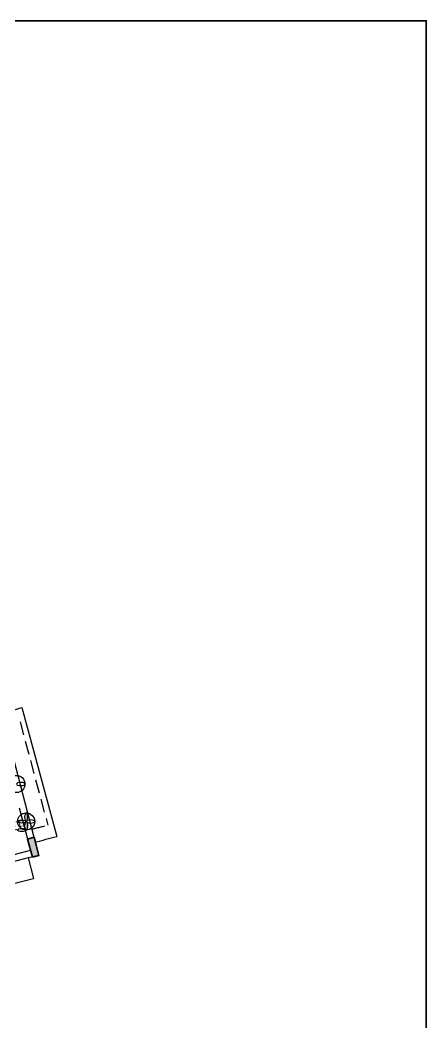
# Model space of a CAD drawing. Header units: inches. Extents: x -221585 to 401252, y -284294 to 332380.
# Drawn here: x 148275 to 149798, y 52358 to 56117 of the extents above; entities that cross this region are included whole.
import ezdxf
from ezdxf.enums import TextEntityAlignment as Align

# ---------------------------------------------------------------- set-up
doc = ezdxf.new("R2010")
doc.units = ezdxf.units.IN
doc.header["$MEASUREMENT"] = 0
doc.linetypes.add('HIDDEN', pattern=[0.375, 0.25, -0.125])
doc.layers.add('A-TEXT', color=3, linetype='Continuous')
doc.layers.add('column fa 25', color=3, linetype='Continuous', lineweight=35)
doc.layers.add('PIE', color=7, linetype='Continuous', lineweight=15)
doc.styles.get("Standard").update_dxf_attribs({"font": 'arial.ttf'})

# ---------------------------------------------------------------- blocks, each defined once
blk = doc.blocks.new('FEGREGRE')
at = {"color": 20, "ltscale": 10}
blk.add_line((357183.5731508203, 114115.4771461716, 0.8421725082232377), (357203.7039292504, 114038.0554099902, 0.4210862541116189), dxfattribs=at)
blk.add_arc((353970.4168312088, 126473.0788032789, 0.4210862541116189), 12848.5, 282.3434219765919, 284.5749974342208, dxfattribs=at)
blk = doc.blocks.new('dd')
at = {"layer": 'column fa 25', "ltscale": 10}
h = blk.add_hatch(color=3, dxfattribs=at)
h.set_gradient(color1=(141, 141, 141), color2=(145, 145, 145), one_color=1, tint=0.5699999928474426, name='CYLINDER')
h.paths.add_polyline_path([(177327.7670854307, 119885.9636786617), (177352.7670854306, 119885.9636786617), (177352.7670854306, 119955.9636786617), (177327.7670854306, 119955.9636786617)])
at = {"layer": 'column fa 25', "color": 1, "ltscale": 10}
blk.add_lwpolyline([(177327.7670854307, 119885.9636786617), (177352.7670854307, 119885.9636786617), (177352.7670854307, 119955.9636786617), (177327.7670854307, 119955.9636786617)], close=True, dxfattribs=at)

msp = doc.modelspace()

# ---------------------------------------------------------------- linework, layer by layer
at = {"color": 4, "ltscale": 8}
for p, q in [((147923.876879297, 54583.17885099174, 0.4210862541116874), (148344.109049236, 52987.57104998786, 0.4210862541116874)), ((148271.4142366567, 53164.9211164001, 0.4210862541116874), (148313.4347927361, 53005.37043970486, 0.4210862541116874))]:
    msp.add_line(p, q, dxfattribs=at)
at = {"color": 20, "ltscale": 10}
msp.add_line((148281.2032916736, 53540.02898897856), (148411.705068172, 53057.36006898183), dxfattribs=at)
at = {"color": 20, "linetype": 'HIDDEN', "ltscale": 200}
msp.add_line((148274.6262747158, 53486.47283210594), (148378.3877743394, 53100.16524585395), dxfattribs=at)
at = {"color": 6, "const_width": 6.3}
msp.add_lwpolyline([(149795.2390053722, 50312.20288769659), (141179.8956969767, 50312.20288769659), (141179.8956969767, 56113.39187418242), (149795.2390053722, 56113.39187418242)], close=True, dxfattribs=at)
at = {"color": 5}
for centre in [(148260.8897676335, 53253.55863303879), (148297.275355134, 53113.3642222793)]:
    msp.add_circle(centre, 32.15247622728348, dxfattribs=at)
at = {"color": 20, "ltscale": 10}
for radius, start in [(12218.5, 284.7544739138065), (12718.5, 284.7544877244389)]:
    msp.add_arc((145092.1313793845, 65335.00938693807), radius, start, 285.1296177537101, dxfattribs=at)
at = {"color": 20, "linetype": 'HIDDEN', "ltscale": 200}
msp.add_arc((145092.1313793845, 65335.00938693807), 12668.5, 284.7544877244389, 285.0346856734479, dxfattribs=at)
at = {"color": 4, "ltscale": 10}
for centre, radius, start, end in [((145092.1313793968, 65335.00938689377, 0.8421725082233061), 12743.49999995409, 283.9459240983892, 284.6420863453593), ((145092.1313793858, 65335.00938693836), 12768.5, 279.1997111641448, 284.7550703661344)]:
    msp.add_arc(centre, radius, start, end, dxfattribs=at)
at = {"color": 5, "extrusion": (0, 0, -1)}
for centre, major_axis, ratio in [((148276.9660057412, 53253.55863303879), (-16.07623811364174, 0), 0.3635235732005325), ((148297.275355134, 53129.44046039293), (0, -16.07623811364174), 0.3610421836122487), ((148297.275355134, 53097.28798416564), (0, -16.07623811364174), 0.3610421836122487), ((148313.3515932416, 53113.3642222793), (-16.07623811364174, 0), 0.3635235732005325)]:
    msp.add_ellipse(centre, major_axis=major_axis, ratio=ratio, dxfattribs=at)
at = {"color": 5}
for centre, major_axis, ratio in [((148281.1991170143, 53113.3642222793), (16.07623811364174, 0), 0.3635235732005325), ((148297.275355134, 53097.28798416564), (0, 16.07623811364174), 0.3610421836122487), ((148281.1991170143, 53081.21174605201), (16.07623811364174, 0), 0.3635235732005325)]:
    msp.add_ellipse(centre, major_axis=major_axis, ratio=ratio, dxfattribs=at)
at = {"layer": 'PIE', "color": 6}
msp.add_line((148269.5671624966, 53094.01256815107), (148291.4711550211, 53097.28798416564), dxfattribs=at)

# ---------------------------------------------------------------- block references
at = {"color": 1}
msp.add_blockref('FEGREGRE', (-208878.207171523, -61138.06941634091, -0.42108625411155), dxfattribs=at)
at = {"layer": 'column fa 25', "color": 3, "extrusion": (-0.004039195016050238, 0.01918558092273079, 0.9998077807200142), "rotation": 182.8652553230045}
msp.add_blockref('dd', (15059.45871267513, 107317.1051682793, 402.2504943072972), dxfattribs=at)

# ---------------------------------------------------------------- texts
at = {"layer": 'A-TEXT'}
msp.add_text('TOILET', height=30, rotation=15.35862537567274, dxfattribs=at).set_placement((148214.9909063823, 53084.91214742936, 1.320401214134854), align=Align.MIDDLE)

doc.saveas('drawing.dxf')
